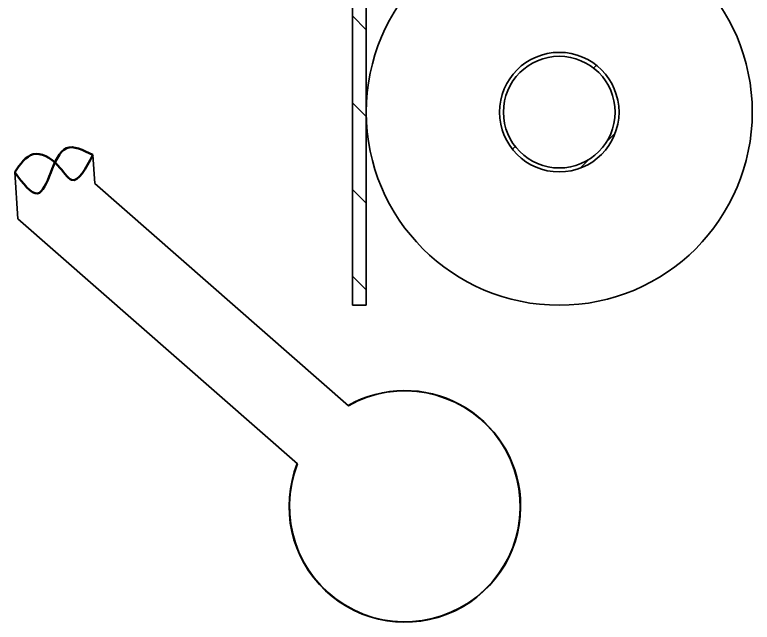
# Model space of a CAD drawing. Header units: millimetres. Extents: x 0 to 841, y 0 to 594.
# Drawn here: x 556.2 to 651.8, y 258.4 to 337 of the extents above; entities that cross this region are included whole.
import ezdxf

# ---------------------------------------------------------------- set-up
doc = ezdxf.new("R2010")
doc.units = ezdxf.units.MM
doc.layers.add('粗实线', color=7, linetype='Continuous', lineweight=50)

msp = doc.modelspace()

# ---------------------------------------------------------------- hatches: boundary and pattern name
at = {"linetype": 'Continuous', "lineweight": 18}
h = msp.add_hatch(dxfattribs=at)
h.set_pattern_fill('ANSI31', scale=2.5, angle=90, style=0)
h.set_pattern_definition([(135, (-744.932, -742.906), (-5.61266, -5.61266), [])])
h.paths.add_polyline_path([(599.955, 524.437), (599.955, 299.437), (601.755, 299.437), (601.755, 524.437)], flags=0)
h = msp.add_hatch(dxfattribs=at)
h.set_pattern_fill('ANSI31', scale=2.5, style=0)
h.set_pattern_definition([(45, (-744.932, -742.906), (-5.61266, 5.61266), [])])
edge = h.paths.add_edge_path(flags=0)
edge.add_arc((626.755, 324.437), 7.74, 0, 360)
edge = h.paths.add_edge_path(flags=0)
edge.add_arc((626.755, 324.437), 7.231, 0, 360)

# ---------------------------------------------------------------- linework, layer by layer
at = {"color": 7, "linetype": 'Continuous', "lineweight": 35}
for p, q in [((599.955, 299.437), (599.955, 524.437)), ((601.755, 299.437), (601.755, 524.437)), ((566.571, 315.192), (566.324, 318.888)), ((556.216, 316.654), (556.619, 310.612)), ((566.571, 315.192), (599.443, 286.434)), ((592.859, 278.908), (556.619, 310.612)), ((599.955, 299.437), (601.755, 299.437))]:
    msp.add_line(p, q, dxfattribs=at)
for radius in [25, 7.74, 7.231]:
    msp.add_circle((626.755, 324.437), radius, dxfattribs=at)
for radius, start, end in [(14.948, 158.36107, 119.27719), (15, 3.81913, 119.34791), (15, 158.29035, 3.81913)]:
    msp.add_arc((606.753, 273.396), radius, start, end, dxfattribs=at)
at = {"layer": '粗实线'}
for points in [[(556.216, 316.654), (559.176, 313.908), (562.906, 319.757), (566.324, 318.888)], [(556.216, 316.654), (558.606, 318.981), (561.818, 317.531), (563.579, 315.668), (566.324, 318.888)]]:
    msp.add_spline(points, degree=3, dxfattribs=at)

doc.saveas('drawing.dxf')
